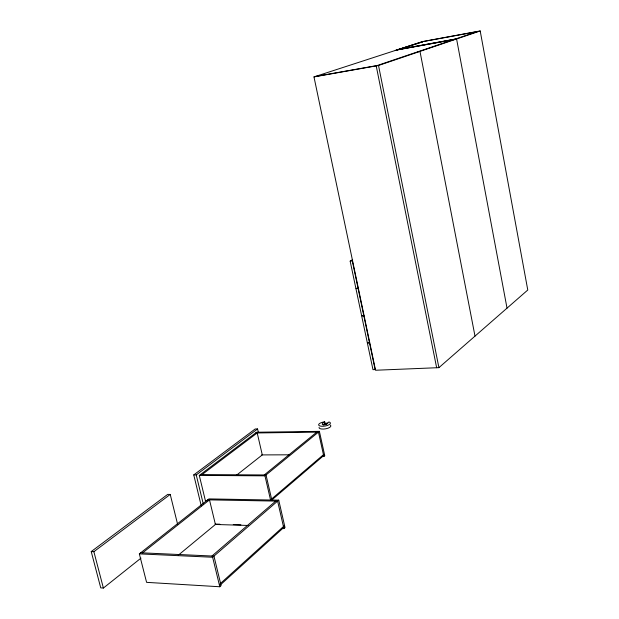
<?xml version="1.0" encoding="UTF-8"?>
<svg xmlns="http://www.w3.org/2000/svg" width="619" height="619" viewBox="0 0 619 619"><rect width="100%" height="100%" fill="white"/><g stroke="black" fill="none" stroke-linecap="round" stroke-linejoin="round"><path stroke-width="0.93" d="M326.027 424.34L326.43 424.147M326.755 424.317C324.209 424.247 327.838 423.156 326.53 424.154C324.356 425.617 319.04 424.696 324.689 421.818L324.913 423.295L323.211 424.913M282.009 528.518L283.92 528.58L285.026 527.581L278.728 500.152L208.913 498.906L139.337 553.873L146.587 582.355L219.799 586.758L221.091 585.574L220.828 584.475M438.91 367.647L527.775 290.017L480.197 30.95L422.792 41.527L313.98 76.911L375.547 370.247L438.91 367.647L378.519 65.475L480.197 30.95M211.977 556.017L275.726 501.088M139.337 553.873L212.634 557.247L278.728 500.152M321.926 456.536L323.853 456.528L324.774 455.739L319.389 431.358L256.606 432.24L199.287 475.415L205.384 500.639L207.311 500.67M178.249 555.228L215.42 524.479L209.493 499.873L142.563 552.868M199.287 475.415L264.963 475.841L319.389 431.358M264.267 474.959L316.773 432.139M177.645 524.44L170.233 494.426L167.703 494.388L91.225 551.568L100.742 587.88L103.388 588.05L140.985 558.121M236.512 475.214L262.286 454.903L257.218 432.952L202.073 474.572M91.225 551.568L93.879 551.691L170.233 494.426M201.252 505.855L193.755 474.912L196.246 474.928L257.55 428.952L258.409 432.673M193.755 474.912L255.175 428.982L257.55 428.952M326.283 424.255L328.913 421.941A5.981 2.128 -9 0 1 327.296 425.501A5.981 2.128 -9 0 1 318.777 425.292A5.981 2.128 -9 0 1 324.534 421.833L324.689 421.818M350.161 261.141L352.312 260.947L358.045 288.253L355.894 288.423L350.161 261.141L352.606 259.655M478.154 31.329L376.213 65.877L436.65 367.74M421.91 41.813L477.334 31.608M398.381 49.466L455.36 39.051M397.437 49.775L456.582 38.966L507.023 308.138M396.485 50.085L453.588 39.655M417.786 51.787L419.984 51.392L475.005 336.117M315.187 76.516L377.35 65.498M313.98 76.911L378.519 65.475M324.913 423.295L325.377 423.241A5.981 2.136 -9 0 1 327.714 423.195M255.632 432.975L318.46 432.116L323.451 454.702M261.659 454.911L289.661 454.818M200.417 474.564L266.031 474.966L271.586 499.015M207.729 499.843L277.606 501.119L283.448 526.529M215.103 524.053L219.884 524.192M233.262 524.595L240.907 524.827M215.574 524.479L248.08 525.461M140.722 552.782L213.95 556.11L220.565 583.377M93.879 551.691L103.388 588.05M196.246 474.928L203.287 504.028M212.634 557.247L219.799 586.758M264.963 475.841L270.549 500.005M283.688 527.55L283.92 528.58M323.652 455.615L323.853 456.528M330.353 425.145A5.981 2.136 -9 0 1 325.865 428.781A5.981 2.136 -9 0 1 319.079 427.342M283.912 526.111L220.024 583.864L220.287 584.97L284.152 527.14L283.912 526.111M324.039 455.29L271.37 500.369L271.145 499.394L323.838 454.377L324.039 455.29M420.487 42.34L395.224 50.557L422.437 41.976L420.487 42.34M358.099 288.516L355.948 288.686L361.635 315.729L363.786 315.589L358.099 288.516M363.84 315.852L361.689 315.992L367.33 342.81L369.473 342.694L363.84 315.852M369.528 342.957L367.384 343.065L372.978 369.667L375.114 369.574L369.528 342.957"/></g></svg>
